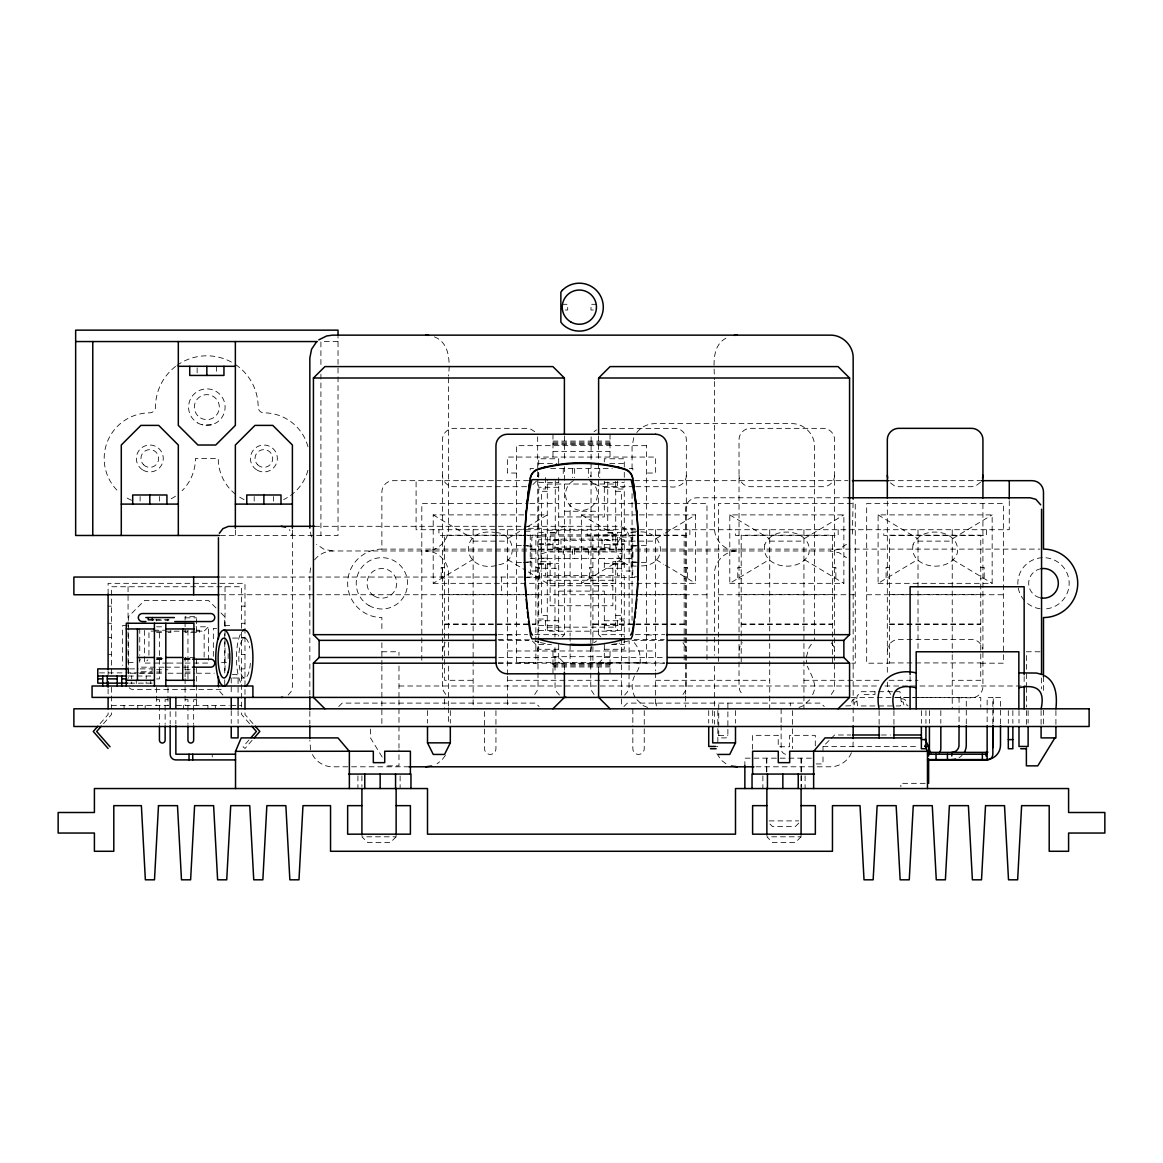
<?xml version="1.0" encoding="UTF-8"?>
<svg xmlns="http://www.w3.org/2000/svg" width="1163" height="1163" viewBox="0 0 1163 1163"><rect width="100%" height="100%" fill="white"/><g stroke="black" fill="none" stroke-linecap="round" stroke-linejoin="round"><path stroke-width="0.75" stroke-dasharray="5 3.75" d="M966.279 723.924L966.279 708.005M966.279 706.246L966.279 697.407M1000.5 723.924L1000.5 708.005M1000.5 706.246L1000.5 697.407L993.275 697.407L993.275 706.203M442.449 650.858L443.321 646.483L445.792 642.79M537.946 476.786L538.033 475.289M590.746 650.858L591.604 646.483M686.33 475.289C686.563 483.823 677.142 488.475 669.597 486.701M739.028 650.858L739.901 646.483L742.372 642.79M834.627 475.289C834.758 481.395 829.321 486.832 823.215 486.701L750.44 486.701C744.349 486.832 738.912 481.395 739.028 475.289M852.973 746.966L853.162 740.366M887.325 650.858C887.195 644.753 892.632 639.316 898.737 639.446L971.512 639.446C977.065 639.359 982.183 643.837 982.822 649.361M806.41 656.891L808.954 647.864L812.399 642.63M856.738 698.832L857.305 695.692L861.289 691.694L899.973 691.694L901.238 701.682L900.482 705.956L857.494 705.956L856.738 698.832L855.546 698.832A3.998 3.998 0 0 0 851.607 702.19L850.662 705.767L844.876 705.956M310.608 567.878L309.838 573.795L309.838 695.096M591.124 436.808L590.746 686.388L591.604 690.749L594.075 694.456M852.392 534.064L853.162 499.189M633.791 437.71L632.061 446.447L632.061 470.012M634.547 675.965C631.029 682.637 631.567 690.851 635.114 697.407M812.661 694.66C817.909 684.716 811.222 675.107 807.311 666.21M851.432 752.723C848.031 761.082 839.381 766.868 830.353 766.795L753.915 766.795M636.859 671.981C642.252 662.895 641.147 650.611 634.228 642.63M536.506 481.002L532.334 485.175M445.429 755.398L441.809 760.122L437.084 763.742M727.878 703.106L727.878 735.612L726.148 737.894L720.479 737.894L718.749 735.612L718.749 703.106M809.695 699.763L803.168 705.752L799.039 707.467M100.12 723.633L108.101 714.475L108.101 710.23M103.536 723.633L111.517 714.475L111.517 710.23M248.911 740.046L243.038 746.791L245 748.463L252.066 740.366M314.548 559.897C318.807 554.358 325.655 550.986 332.647 550.971L830.353 550.971L839.075 552.716L846.475 557.659M636.772 432.549C641.031 427.01 647.878 423.637 654.871 423.623L791.756 423.623C803.953 423.376 814.827 434.25 814.565 446.447L814.565 640.362M534.704 694.456L537.175 690.749L538.033 686.388L537.655 436.808M682.986 694.456L685.458 690.749L686.33 686.388L686.33 439.759C686.461 433.668 681.024 428.231 674.933 428.347L600.66 428.449M980.569 482.238L975.873 485.829L971.512 486.701L898.737 486.701L894.376 485.829L889.68 482.238M831.283 694.456L833.755 690.749L834.627 686.388L834.627 439.759C834.758 433.668 829.321 428.231 823.215 428.347L750.44 428.347C744.349 428.231 738.912 433.668 739.028 439.759L739.028 686.388L739.901 690.749L742.372 694.456M167.676 663.07L144.605 663.07L147.846 659.814M204.15 657.008L204.15 631.131L208.482 626.799L196.067 626.799M562.107 636.946L564.389 634.664L564.389 462.947M598.611 672.185L598.611 663.186L604.309 657.473L664.204 657.473M822.997 751.792L822.997 746.573L829.946 739.639M831.109 738.476L834.583 735.001L850.793 735.001M338.738 706.537L342.198 703.106L535.62 703.106L539.08 706.537M623.92 706.537L627.38 703.106L820.802 703.106L824.262 706.537M798.734 823.171L795.288 826.602L772.566 826.602L769.121 823.171M288.148 695.052L291.07 691.694L292.611 685.996L292.611 537.699L291.739 533.337L289.267 529.63M594.075 431.691L596.445 429.888M594.075 642.79L596.445 640.973M624.662 695.052L627.584 691.694L629.023 687.493L629.125 640.784M846.475 544.299L839.075 549.241L830.353 550.971M725.916 338.2C711.102 346.254 714.227 365.952 714.504 379.69M523.743 514.889L433.203 514.889L433.203 583.332L472.571 559.708M507.911 538.513L526.083 527.609M527.595 526.694L547.279 514.889L525.545 514.889M637.629 514.889L581.5 514.889L581.5 583.332L620.868 559.708M656.208 538.513L663.768 533.962M665.294 533.061L695.576 514.889L695.576 583.332L581.5 583.332M729.797 583.332L843.873 583.332L843.873 514.889L729.797 514.889L729.797 583.332L769.165 559.708M804.491 538.513L843.873 514.889M878.094 583.332L992.155 583.332L992.155 514.889L878.094 514.889L878.094 583.332L917.462 559.708M952.788 538.513L992.155 514.889M628.369 640.944L619.123 643.284M541.58 553.879L547.279 551.96L615.721 551.96L621.42 553.879M498.898 564.782C518.683 561.584 515.413 533.468 496.15 532.581M552.977 540.33L560.973 539.109L602.027 539.109L610.023 540.33L610.023 548.253L552.977 548.253L552.977 540.33L610.023 540.33M552.977 548.253L560.973 547.032L602.027 547.032L610.023 548.253M612.203 644.389L617.379 643.619M211.564 424.771L202.115 424.771M635.58 532.291C609.019 532.509 611.142 567.37 637.062 566.076M496.15 565.64C460.664 572.676 458.106 527.202 494.668 532.436M641.482 565.93C669.277 565.349 664.96 529.572 638.531 532M541.58 536.099L621.42 536.099M566.381 526.301C560.275 526.17 554.838 531.607 554.969 537.699L554.969 637.164M562.005 304.299L567.704 304.299L567.704 309.998L564.855 309.998M596.677 304.299L590.978 304.299L590.978 309.998L593.828 309.998M338.026 341.559L320.915 341.559L320.915 366.927M552.977 441.097L610.023 441.097M552.977 442.231L610.023 442.231M552.977 443.379L610.023 443.379M552.977 444.513L610.023 444.513M552.977 451.36L610.023 451.36M538.716 463.615L556.873 463.615M609.761 463.615L624.284 463.615M533.643 468.471L530.168 468.471L530.168 473.036M550.695 468.471L612.305 468.471M629.357 468.471L632.832 468.471L632.832 473.036M516.474 473.036L507.359 473.036L507.359 457.059L655.641 457.059L655.641 473.036L646.526 473.036M528.569 480.668L393.283 480.668A11.412 11.412 0 0 0 381.871 492.08L381.871 549.11A34.221 34.221 0 0 0 347.65 583.332A34.221 34.221 0 0 0 381.871 617.553L381.871 632.076M634.649 480.668L847.827 480.668M889.55 480.668L980.249 480.668M538.716 482.441L558.691 482.441M604.309 482.441L624.284 482.441M547.279 484.041L615.721 484.041M526.635 486.701L453.846 486.701C447.755 486.832 442.318 481.395 442.449 475.289M634.097 486.701L600.66 486.599L595.209 484.346L592.272 481.002M635.87 486.701L667.824 486.701M558.691 487.297L538.716 487.297L538.716 480.828M604.309 487.297L624.284 487.297L624.284 480.828M547.279 491.324L541.58 491.28L541.58 615.372L547.279 615.372M615.721 491.28L621.42 491.324L621.42 636.684M848.161 497.779L697.073 497.779C690.967 497.633 685.516 503.085 685.647 509.19L685.647 694.296M497.444 503.477L421.806 503.477L421.806 663.186M499.247 503.477L528.06 503.477M529.863 503.477L558.691 503.477M633.137 503.477L570.088 503.477L570.088 636.161M634.94 503.477L663.753 503.477M665.556 503.477L706.973 503.477L706.973 663.186M564.389 511.24L598.611 511.24M639.446 514.889L695.576 514.889M558.691 516.954L604.309 516.954L604.309 481.177M314.606 526.301L617.713 526.301C623.804 526.17 629.241 531.607 629.125 537.699L629.125 631.742M528.38 528.307L541.58 528.307M621.42 528.307L637.935 528.307M547.279 530.212L615.721 530.212M524.993 531.215L530.255 531.215L530.255 576.833M638.007 531.215L632.745 531.215L632.745 576.833L638.007 576.833M555.26 532.494L550.128 532.494L550.128 545.011L540.999 545.011M607.74 532.494L612.872 532.494L612.872 545.011L622.001 545.011M550.128 533.032L555.26 533.032L555.26 478.458M612.872 533.032L607.74 533.032L607.74 481.962M541.58 534.849L621.42 534.849M521.562 535.169L444.615 535.169L444.615 680.297L473.137 680.297M523.35 535.169L535.867 535.169L535.867 663.186M635.856 535.169L592.912 535.169L592.912 636.743M637.644 535.169L684.164 535.169L684.164 661.398M220.418 535.474L338.026 535.474L338.026 336.659M541.58 535.416L438.916 535.416L438.916 529.717M541.58 537.044L531.811 537.044L531.811 571.004L541.58 571.004M621.42 537.044L631.189 537.044L631.189 571.004L621.42 571.004M558.691 539.763L538.716 539.763L538.716 568.285L558.691 568.285M473.137 541.129L507.359 541.129M621.42 541.129L655.641 541.129M769.717 541.129L803.938 541.129M918.014 541.129L952.235 541.129M538.716 543.761L550.128 543.761M612.872 543.761L624.284 543.761M538.716 544.618L558.691 544.618M604.309 544.618L624.284 544.618M516.474 545.476L521.649 545.476M523.365 545.476L530.255 545.476M632.745 545.476L639.635 545.476M641.351 545.476L646.526 545.476M526.679 546.101L531.811 546.101M631.189 546.101L636.321 546.101M381.871 549.11L1039.911 549.11M530.168 549.459L632.832 549.459L632.832 558.589L530.168 558.589M541.58 558.167L547.279 558.167M621.42 558.167L615.721 558.167L615.721 631.189L547.279 631.189L547.279 480.014M540.999 561.7L550.128 561.7L550.128 605.734L612.872 605.734L612.872 561.7L622.001 561.7M526.679 561.947L531.811 561.947M631.189 561.947L636.321 561.947M516.474 562.587L521.649 562.587M523.365 562.587L530.255 562.587M632.745 562.587L639.635 562.587M641.351 562.587L646.526 562.587M538.716 563.43L558.691 563.43M604.309 563.43L624.284 563.43M538.716 564.288L550.128 564.288M612.872 564.288L624.284 564.288M444.615 567.355L441.184 567.355L441.184 578.767L444.615 578.767M535.867 567.355L539.298 567.355L539.298 578.767L535.867 578.767M592.912 567.355L589.481 567.355L589.481 578.767L592.912 578.767M684.164 567.355L687.595 567.355L687.595 578.767L684.164 578.767M741.194 567.355L737.778 567.355L737.778 578.767L741.194 578.767M832.461 567.355L835.877 567.355L835.877 578.767L832.461 578.767M889.491 567.355L886.075 567.355L886.075 578.767L889.491 578.767M980.758 567.355L984.174 567.355L984.174 578.767L980.758 578.767M547.279 575.496L615.721 575.496M220.737 577.052L621.42 577.052M525.065 577.4L541.58 577.4M621.42 577.4L634.62 577.4M547.279 580.264L615.721 580.264M433.203 583.332L547.279 583.332L526.083 570.611M550.128 583.608L612.872 583.608M550.128 585.774L612.872 585.774M558.691 591.095L604.309 591.095L604.309 630.448L624.284 630.448M444.615 594.482L535.867 594.482M592.912 594.482L684.164 594.482M741.194 594.482L832.461 594.482M889.491 594.482L980.758 594.482M220.737 594.744L706.973 594.744M718.385 594.744L855.27 594.744M866.682 594.744L1003.567 594.744M108.101 606.141L111.517 606.141M241.57 606.141L244.986 606.141M615.721 615.372L621.42 615.372M185.091 617.844L196.503 617.844M155.42 619.835L171.935 619.835M156.583 620.126L167.981 620.126M558.691 620.751L538.716 620.751L538.716 639.577M604.309 620.751L624.284 620.751L624.284 637.469M108.101 623.252L111.517 623.252M241.57 623.252L244.986 623.252M444.615 623.95L530.502 623.95M532.291 623.95L535.867 623.95M592.912 623.95L634.068 623.95M635.856 623.95L684.164 623.95M741.194 623.95L832.461 623.95M889.491 623.95L980.758 623.95M444.615 624.546L530.502 624.546M532.291 624.546L535.867 624.546M592.912 624.546L634.068 624.546M635.856 624.546L684.164 624.546M741.194 624.546L832.461 624.546M889.491 624.546L980.758 624.546M126.927 625.534L122.638 625.534L122.638 665.469M224.735 625.534L230.448 625.534M538.716 625.607L558.691 625.607M604.309 625.607L624.284 625.607M156.583 626.799L164.724 626.799M547.279 627.162L615.721 627.162M216.652 628.383L213.338 628.383L213.338 657.211M153.734 630.215L164.724 630.215M196.503 630.215L199.353 630.215L199.353 632.498L185.091 632.498L185.091 628.224M538.716 630.448L558.691 630.448M156.06 631.131L148.937 631.131L148.937 655.278M156.583 631.247L195.239 631.131M197.027 631.131L204.15 631.131M156.583 632.498L164.724 632.498M167.981 632.498L170.845 632.498L170.845 630.215M498.084 634.664L527.639 634.664M534.893 634.664L564.389 634.664M598.611 462.947L598.611 634.664L628.107 634.664M635.361 634.664L664.916 634.664M507.359 635.013L516.474 635.013M646.526 635.013L655.641 635.013M108.101 637.513L111.517 637.513M241.57 637.513L244.986 637.513M232.6 638.08L244.695 638.08M498.229 639.446L529.587 639.839M634.097 639.446L664.277 639.446M498.796 640.362L528.802 640.362M632.061 640.362L664.204 640.362M538.716 644.433L551.422 644.433M611.578 644.433L624.284 644.433M558.691 649.274L538.716 649.274L538.716 641.191M604.309 649.274L624.284 649.274L624.284 639.577M507.359 650.989L655.641 650.989M381.871 651.774L398.982 651.774L398.982 655.38M1040.071 651.774L1026.377 651.774L1026.377 669.786M108.101 654.624L111.517 654.624M241.57 654.624L244.986 654.624M552.977 656.688L610.023 656.688M156.583 657.371L165.131 657.371M194.875 657.371L185.091 657.371L185.091 676.793M498.796 657.473L558.691 657.473L564.389 663.186L564.389 672.185M156.583 658.621L164.724 658.621M185.091 658.621L191.619 658.621M157.848 658.738L164.972 658.738M184.554 658.738L191.677 658.738M156.729 659.188L163.939 659.188M183.754 659.188L192.753 659.188M156.583 659.639L164.724 659.639M185.091 659.639L192.229 659.639M128.206 662.619L134.864 662.619M221.479 662.619L226.509 662.619M498.287 662.925L535.867 662.925M592.912 662.925L664.48 662.925M889.491 662.925L980.758 662.925M167.981 663.07L183.638 663.07M185.091 663.07L208.482 663.07L208.482 626.799M498.084 663.186L564.389 663.186M598.611 663.186L664.916 663.186M851.767 663.186L855.27 663.186L855.27 503.477L718.385 503.477L718.385 637.964M980.758 663.186L1003.567 663.186L1003.567 503.477L866.682 503.477L866.682 663.186L889.491 663.186L889.491 535.169L980.758 535.169L980.758 680.297L952.235 680.297M552.977 663.535L610.023 663.535M552.977 664.669L610.023 664.669M552.977 665.817L610.023 665.817M552.977 666.951L610.023 666.951M163.939 667.169L142.322 667.169A3.998 3.998 0 0 1 139.502 666.006M165.742 667.169L192.753 667.169M129.602 668.885L138.441 668.885M140.2 668.885L152.586 668.885M241.57 668.885L244.986 668.885M156.583 669.743L167.981 669.743M185.091 669.743L194.875 669.743M156.583 672.025L164.724 672.025M185.091 672.025L191.619 672.025M99.538 672.883L138.441 672.883M140.2 672.883L152.586 672.883M153.022 673.217L128.061 673.217L128.061 631.785M156.583 673.217L164.724 673.217M167.981 673.217L183.391 673.217M185.091 673.217L194.875 673.217M196.503 673.217L214.326 673.217M232.367 674.584L236.932 674.584L238.081 678.014L238.081 694.34M128.395 676.008L150.754 676.008L150.754 678.872M232.6 678.014L244.695 678.014M156.583 678.93L159.433 678.93L159.433 630.215M507.359 680.297L621.42 680.297M655.641 680.297L769.717 680.297M803.938 680.297L881.801 680.297M889.041 680.297L918.014 680.297M129.602 683.146L152.586 683.146M398.982 685.996L877.687 685.996M884.941 685.996L1026.377 685.996L1026.377 671.385M851.025 697.407L914.394 697.407M918.014 697.407L980.758 697.407L980.758 707.177M901.238 698.832L902.43 698.832A3.998 3.998 0 0 1 906.37 702.19L907.024 705.49L908.129 705.956M156.583 699.69L159.433 699.69L159.433 724.331M167.981 699.69L165.131 699.69L165.131 724.331M185.091 699.69L187.955 699.69L187.955 724.331M196.503 699.69L193.654 699.69L193.654 724.331M856.738 701.682L854.631 702.147L853.976 705.447A3.998 3.998 0 0 1 853.715 706.348M901.238 701.682L903.346 702.147L904 705.447A3.998 3.998 0 0 0 904.262 706.348M111.517 705.389L168.65 705.389M176.543 705.389L229.169 705.389M230.943 705.389L241.57 705.389M881.423 735.001L890.436 735.001M718.749 735.612L727.878 735.612M716.51 746.457L717.847 746.457M822.997 746.573L917.898 746.573M811.425 758.16L744.858 758.16L744.858 765.312M816.252 763.946L822.997 763.946L822.997 753.522M387.57 765.85L398.982 765.85L398.982 749.801M409.085 766.795L332.647 766.795C323.619 766.868 314.969 761.082 311.568 752.723M925.181 783.339L900.86 783.339L900.86 786.813M769.106 820.904L798.748 820.904M332.647 550.971L323.925 549.241L316.525 544.299M540.373 642.63L545.621 643.619M895.786 697.407L971.512 697.8C977.618 697.916 983.055 692.479 982.924 686.388L982.924 501.006M538.629 642.31L534.631 640.944M647.587 707.467L643.459 705.752L636.931 699.763M434.41 336.892C449.994 342.809 450.023 362.362 448.496 376.071M878.094 514.889L917.462 538.513M952.788 559.708L992.155 583.332M729.797 514.889L769.165 538.513M804.491 559.708L843.873 583.332M581.5 514.889L620.868 538.513M656.208 559.708L663.768 564.259M665.294 565.16L695.576 583.332M433.203 514.889L472.571 538.513M507.911 559.708L524.571 569.71M725.916 763.742L721.191 760.122L716.248 752.723M532.334 640.973L536.506 645.145L538.033 650.858M534.704 431.691L530.997 429.22L526.635 428.347L453.846 428.347C447.755 428.231 442.318 433.668 442.449 439.759L442.449 686.388L443.321 690.749L445.792 694.456M559.432 695.052L556.496 691.694L555.071 687.493L554.969 646.206M222.918 695.052L219.981 691.694L218.557 687.493M598.611 634.664L600.893 636.946M215.984 607.944L208.482 600.442L144.605 600.442L128.352 616.695L128.352 623.775M220.985 612.945L224.735 616.695L224.735 628.383M890.669 694.456L887.718 689.339L887.325 682.187M831.283 642.79L833.755 646.483L834.627 650.858M682.986 642.79L685.458 646.483L686.33 650.858M252.967 723.633L244.986 714.475L244.986 710.23M249.551 723.633L241.57 714.475L241.57 710.23M382.176 757.026L370.459 737.894L370.459 726.497M311.568 536.899L310.027 531.142M852.392 567.878L853.162 573.795L853.162 705.97M310.608 749.888L309.838 740.366M806.322 660.032L806.628 663.157M590.746 475.289L590.833 476.786M538.658 472.352L538.716 477.6M1055.917 710.578L1055.917 726.497M1043.487 676.677L1043.487 692.697M1043.487 710.157L1043.487 724.709M1041.554 677.956L1041.554 688.845M1041.089 710.578L1041.089 724.723M1028.121 710.608L1028.121 723.153M1026.377 687.42L1026.377 707.06M1026.377 710.593L1026.377 724.854M1024.152 676.503L1024.152 685.472M1018.992 710.608L1018.992 723.153M1012.857 710.622L1012.857 723.328M1009.266 500.657L1009.266 529.717L416.092 529.717L416.092 480.668M1008.306 710.622L1008.306 723.328M993.275 707.962L993.275 723.793M992.839 724.04L992.839 697.407L987.14 697.407L987.14 706.275M987.14 708.049L987.14 724.04M986.457 529.717L986.457 535.416L883.793 535.416L883.793 529.717M959.053 697.407L959.053 706.203M959.053 707.962L959.053 723.793M952.235 529.717L952.235 652.923M952.235 654.725L952.235 708.805M940.823 710.622L940.823 723.328M929.426 710.622L929.426 723.328M925.937 710.622L925.937 723.328M921.372 710.622L921.372 723.328M918.014 529.717L918.014 649.303M910.091 676.503L910.091 685.472M893.94 710.578L893.94 724.723M887.325 501.006L887.325 675.151M879.112 710.578L879.112 724.723M874.983 691.694L874.983 694.558L863.571 694.558L863.571 691.694M853.162 707.773L853.162 724.069M838.16 529.717L838.16 535.416L735.496 535.416L735.496 529.717M832.461 663.186L832.461 535.169L741.194 535.169L741.194 663.186M815.292 745.876L815.292 735.336L789.633 735.336L789.633 746.748L778.221 746.748L778.221 735.336L752.563 735.336L752.563 749.379M805.087 775.866L805.087 788.543M803.938 529.717L803.938 708.805M801.292 758.16L801.292 788.543M801.045 758.16L801.045 786.842M792.541 710.622L792.541 726.962M792.541 728.779L792.541 748.739M790.331 703.106L790.331 705.956M781.129 708.805L781.129 723.328M781.129 725.145L781.129 748.739A5.699 5.699 0 0 0 788.31 754.249M769.717 529.717L769.717 708.805M766.824 758.16L766.824 772.494M766.562 758.16L766.562 772.465M762.87 775.866L762.87 788.543M735.496 710.608L735.496 723.153M718.385 639.592L718.385 661.384M717.847 710.608L717.847 726.744M717.847 728.532L717.847 742.866M714.504 381.508L714.504 528.162C714.256 540.359 725.131 551.233 737.327 550.971C725.131 550.724 714.256 561.598 714.504 573.795L714.504 635.347M714.504 637.164L714.504 655.263M714.504 666.137L714.504 709.59M714.504 711.393L714.504 724.069M712.686 710.608L712.686 723.153M708.718 710.608L708.718 723.153M689.863 529.717L689.863 535.416L587.199 535.416L587.199 529.717M685.647 696.114L685.647 707.002M656.295 703.106L656.295 705.956M655.641 529.717L655.641 670.949M655.641 672.752L655.641 707.002M644.244 710.622L644.244 726.962M644.244 728.779L644.244 748.739A5.699 5.699 0 0 1 638.531 754.438A5.699 5.699 0 0 1 632.832 748.739L632.832 725.145M632.832 708.805L632.832 723.328M632.061 493.563L632.061 620.431M624.284 466.857L624.284 458.774L604.309 458.774L604.309 463.615M624.284 472.338L624.284 477.6M622.001 543.761L622.001 564.288M621.42 638.487L621.42 670.949M621.42 672.752L621.42 707.002M617.437 480.857L617.437 488.998L624.284 488.998L624.284 532.349L617.437 532.349L617.437 543.761M617.437 564.288L617.437 575.7L624.284 575.7L624.284 619.05L617.437 619.05L617.437 630.448M615.721 481.351L615.721 534.965M615.721 536.623L615.721 551.96M610.023 434.25L610.023 457.059M610.023 650.989L610.023 673.799M604.309 549.459L604.309 539.763L624.284 539.763L624.284 568.285L604.309 568.285L604.309 558.589M604.309 644.433L604.309 657.473M602.027 539.109L602.027 547.032M599.745 468.471L599.745 477.6M599.745 549.459L599.745 558.589M598.611 435.834L598.611 461.144M592.912 637.964L592.912 663.186L570.088 663.186L570.088 637.775M588.347 468.471L588.347 477.6M588.347 549.459L588.347 558.589M574.653 468.471L574.653 477.6M574.653 549.459L574.653 558.589M572.37 468.471L572.37 477.6M572.37 549.459L572.37 558.589M564.389 435.834L564.389 461.144M563.255 468.471L563.255 476.074M563.255 549.459L563.255 558.589M560.973 539.109L560.973 547.032M558.691 463.615L558.691 458.774L538.716 458.774L538.716 466.857M558.691 477.6L558.691 636.161M558.691 644.433L558.691 663.186M552.977 434.25L552.977 457.059M552.977 650.989L552.977 673.799M545.563 477.6L545.563 488.998L538.716 488.998L538.716 532.349L545.563 532.349L545.563 543.761M545.563 564.288L545.563 575.7L538.716 575.7L538.716 619.05L545.563 619.05L545.563 630.448M540.999 543.761L540.999 564.288M538.716 473.036L538.716 476.074M538.149 567.355L538.149 578.767M507.359 529.717L507.359 674.555M507.359 676.357L507.359 697.989M507.359 699.792L507.359 708.805M501.646 577.052L501.646 594.744M495.947 710.622L495.947 726.962M495.947 728.779L495.947 748.739A5.699 5.699 0 0 1 490.248 754.438A5.699 5.699 0 0 1 484.535 748.739L484.535 708.805M473.137 529.717L473.137 697.989M473.137 699.792L473.137 708.805M450.314 710.608L450.314 723.153M448.496 377.888L448.496 528.162C448.744 540.359 437.87 551.233 425.673 550.971C437.87 550.724 448.744 561.598 448.496 573.795L448.496 631.727M448.496 633.544L448.496 655.263M448.496 666.137L448.496 705.97M448.496 707.773L448.496 724.069M444.615 699.036L444.615 708.805M442.333 567.355L442.333 578.767M427.504 710.608L427.504 723.153M400.13 775.866L400.13 788.543M398.982 666.036L398.982 698.28M398.982 699.893L398.982 748.027M381.871 642.776L381.871 664.756M381.871 666.006L381.871 726.497M361.911 775.852L361.911 786.61M357.913 775.866L357.913 788.543M320.915 374.181L320.915 535.474M309.838 711.393L309.838 724.069M292.393 530.052L292.393 535.474M273.581 496.499L273.581 501.064M254.188 496.499L254.188 501.064M244.986 694.471L244.986 583.332L108.101 583.332L108.101 594.744M241.57 707.017L241.57 586.748L111.517 586.748L111.517 674.831M238.081 710.68L238.081 723.386M235.362 530.052L235.362 535.474M231.233 678.014L231.233 694.34M231.233 710.68L231.233 723.386M228.166 653.606L228.166 660.817M225.026 586.748L225.026 673.217M224.735 633.791L224.735 641.002M224.735 641.889L224.735 672.984M224.735 679.73L224.735 685.08M216.536 366.301L216.536 373.919M215.329 705.389L215.329 708.805M212.248 754.206L212.248 757.069M207.915 705.389L207.915 708.805M197.143 367.828L197.143 373.919M196.503 632.498L196.503 616.695L185.091 616.695L185.091 620.083M196.503 658.796L196.503 698.236M196.503 700.024L196.503 705.389M187.955 630.215L187.955 678.93M185.091 621.74L185.091 626.857M185.091 678.581L185.091 705.389M183.391 705.389L183.391 708.805M175.86 711.611L175.86 724.04M170.161 711.611L170.161 724.04M167.981 619.138L167.981 620.911M167.981 687.522L167.981 705.389M159.505 496.499L159.505 501.064M156.583 619.138L156.583 620.911M156.583 687.522L156.583 705.389M152.062 668.885L152.062 671.734L140.665 671.734L140.665 668.885M150.754 680.006L150.754 683.539M146.189 676.008L146.189 678.872M146.189 681.998L146.189 683.539M145.171 705.389L145.171 708.805M144.605 630.419L144.605 663.07M140.112 496.499L140.112 501.064M139.749 628.383L139.749 655.409M139.749 657.211L139.749 662.619M137.757 705.389L137.757 708.805M136.275 680.006L136.275 683.539M131.71 676.008L131.71 678.872M131.71 681.998L131.71 683.539M128.352 625.054L128.352 678.174M128.061 586.748L128.061 629.983M124.063 705.389L124.063 708.805M111.517 687.275L111.517 708.805M108.101 670.789L108.101 674.758M108.101 688.889L108.101 694.471M962.034 755.369A14.465 14.465 0 0 1 959.039 757.665M250.365 663.215A19.96 5.873 90 0 1 241.759 675.34A19.96 5.873 90 0 1 240.537 643.939A19.96 5.873 90 0 1 249.769 648.067M240.581 682.259A27.941 8.214 -90 0 1 240.581 633.85M307.948 470.288A45.633 45.633 0 0 1 283.685 499.581M244.07 499.581A45.633 45.633 0 0 1 236.787 495.191M235.42 494.144A45.633 45.633 0 0 1 218.251 458.484L195.442 458.484A45.633 45.633 0 0 1 182.068 490.742M307.948 446.665A45.633 45.633 0 0 0 263.885 412.85A5.699 5.699 0 0 1 258.171 407.152A51.332 51.332 0 0 0 233.937 363.554M175.598 366.418A51.332 51.332 0 0 0 155.508 407.152A5.699 5.699 0 0 1 149.809 412.85A45.633 45.633 0 0 0 117.536 490.742M176.95 365.415A51.332 51.332 0 0 1 232.513 362.696M175.497 496.179A45.633 45.633 0 0 1 168.054 500.294M131.55 500.294A45.633 45.633 0 0 1 124.107 496.179M1039.649 597.651A14.828 14.828 0 0 1 1039.649 569.012M1024.196 600.253A25.673 25.673 0 0 1 1031.639 560.566A25.673 25.673 0 0 1 1068.419 577.226A25.673 25.673 0 0 1 1043.487 609.005M1040.144 608.772A25.673 25.673 0 0 1 1025.344 601.475M589.481 480.595A15.977 15.977 0 0 1 593.741 504.684A15.977 15.977 0 0 1 569.259 504.684A15.977 15.977 0 0 1 573.519 480.595M129.238 687.726A4.332 4.332 0 0 0 132.684 689.412L220.403 689.412A4.332 4.332 0 0 0 223.848 687.726M139.502 660.366A3.998 3.998 0 0 1 140.33 659.726M764.789 544.677C759.962 568.649 801.016 573.911 808.866 553.544C813.693 529.572 772.639 524.309 764.789 544.677M913.086 544.677C908.259 568.649 949.313 573.911 957.164 553.544C961.99 529.572 920.936 524.309 913.086 544.677M396.132 836.808L390.375 842.506L367.668 842.506L361.911 836.808L396.132 836.808M801.089 836.808L795.332 842.506L772.625 842.506L766.868 836.808L801.089 836.808M646.526 445.662L516.474 445.662L516.474 662.387L646.526 662.387L646.526 445.662M197.71 422.954A18.245 18.245 0 0 0 225.099 407.152A18.245 18.245 0 0 0 197.71 391.335A18.245 18.245 0 0 0 197.71 422.954M200.588 417.968A12.502 12.502 0 0 0 219.342 407.152A12.502 12.502 0 0 0 200.588 396.321A12.502 12.502 0 0 0 200.588 417.968M257.154 470.143A13.462 13.462 0 0 0 277.346 458.484A13.462 13.462 0 0 0 257.154 446.825A13.462 13.462 0 0 0 257.154 470.143M257.619 464.749A8.853 8.853 0 0 0 272.433 460.766A8.853 8.853 0 0 0 261.588 449.921A8.853 8.853 0 0 0 257.619 464.749M143.078 470.143A13.462 13.462 0 0 0 163.271 458.484A13.462 13.462 0 0 0 143.078 446.825A13.462 13.462 0 0 0 143.078 470.143M143.543 464.749A8.853 8.853 0 0 0 158.357 460.766A8.853 8.853 0 0 0 147.512 449.921A8.853 8.853 0 0 0 143.543 464.749M374.457 596.168A14.828 14.828 0 0 0 396.699 583.332A14.828 14.828 0 0 0 374.457 570.495A14.828 14.828 0 0 0 374.457 596.168M369.034 605.56A25.673 25.673 0 0 0 407.544 583.332A25.673 25.673 0 0 0 369.034 561.104A25.673 25.673 0 0 0 369.034 605.56"/><path stroke-width="1.5" d="M966.279 725.683L966.279 745.134A14.465 14.465 0 0 1 964.331 752.374M1000.5 725.683L1000.5 745.134A14.465 14.465 0 0 1 986.02 759.599L928.641 759.599M524.964 532.872L525.065 528.307M524.964 531.985L524.993 531.215M638.036 579.828C638.647 546.552 639.083 512.025 631.073 479.65L531.927 479.65C523.932 512.04 524.309 546.537 524.964 579.828M637.091 595.819L637.906 583.114M982.924 475.289L982.531 478.24M635.957 608.554L636.801 599.163M525.909 515.325L526.33 510.615M526.766 505.978L527.45 499.538M634.882 618.062L635.609 611.723M527.857 496.092L528.496 490.728M634.504 621.333L632.439 635.652L631.073 638.836L531.927 638.836L530.561 635.652L528.496 621.333M528.991 487.239L530.008 480.29M532.523 635.114A11.412 11.412 0 0 1 530.27 629.663A494.537 494.537 0 0 1 530.27 478.386L530.561 477.135A11.543 10.903 0 0 1 538.614 469.314A150.1 141.915 0 0 1 574.26 463.572A178.695 168.969 0 0 1 588.74 463.586A150.1 141.915 0 0 1 624.458 469.343A11.543 10.903 0 0 1 632.41 477.135L632.73 478.545A494.537 494.537 0 0 1 632.73 629.663A11.412 11.412 0 0 1 630.477 635.114M530.27 478.386A11.412 11.412 0 0 1 538.629 468.863L538.716 468.471M235.522 788.543L235.522 751.356L241.221 737.894L337.953 737.894L349.365 751.356L349.365 788.543M219.327 533.337L222.918 528.656L228.37 526.388L314.606 526.301M450.314 726.73L450.314 742.852L444.557 754.438L433.261 754.438L427.504 742.852L427.504 726.73M735.496 726.73L735.496 742.852L729.739 754.438L718.443 754.438M1054.899 737.894L1037.789 765.85L1026.377 765.85L1026.377 748.027M97.837 726.25L93.273 731.483L108.086 748.463M101.254 726.25L96.689 731.483L110.049 746.791M251.048 737.604L256.398 731.483L251.833 726.25M254.275 737.822L259.814 731.483L255.249 726.25M316.525 341.835L311.568 349.234L309.838 357.971L309.838 528.162M324.942 708.805L313.428 697.407L313.428 663.186L319.127 657.473L495.191 657.473M667.809 640.362L843.873 640.362L849.572 634.664L849.572 378.004L838.058 366.592L610.11 366.592L598.611 378.004L598.611 434.032M495.191 640.362L319.127 640.362L313.428 634.664L313.428 378.004L324.942 366.592L552.89 366.592L564.389 378.004L564.389 434.032M552.89 708.805L564.389 697.407L564.389 672.185M838.058 708.805L849.572 697.407L849.572 663.186L843.873 657.473L667.809 657.473M318.764 339.872L326.745 335.933L332.647 335.148L830.353 335.148C842.55 334.9 853.424 345.774 853.162 357.971L853.162 499.189M541.464 468.108L545.621 467.003M431.575 766.024L425.673 766.795M734.347 335.351L737.327 335.148M281.199 697.407L282.682 697.306M75.653 341.559L317.354 341.559M178.317 366.301L235.362 366.301M313.428 378.004L564.389 378.004M598.611 378.004L849.572 378.004M852.421 480.668L888.721 480.668M981.267 480.668L1032.09 480.668A11.412 11.412 0 0 1 1043.487 492.08L1043.487 549.11A34.221 34.221 0 0 1 1077.723 583.332A34.221 34.221 0 0 1 1043.487 617.553L1043.487 676.677M848.161 497.779L1030.127 497.779L1035.855 499.305L1040.681 504.815M121.286 504.102L178.317 504.102M235.362 504.102L292.393 504.102M219.313 535.474L75.653 535.474L75.653 330.147L338.026 330.147L338.026 335.598M219.022 577.052L73.88 577.052L73.88 594.744L219.022 594.744M145.855 617.553L174.363 617.553M153.632 619.835L148.268 619.835L148.268 617.553M145.927 621.551L142.322 621.551A3.998 3.998 0 0 1 138.324 617.553A3.998 3.998 0 0 1 142.322 613.555L210.765 613.555A3.998 3.998 0 0 1 214.762 617.553A3.998 3.998 0 0 1 210.765 621.551L174.741 621.551M126.287 628.965L154.403 628.965M165.815 628.965L193.93 628.965M223.979 630.099L244.695 630.099M313.428 634.664L496.31 634.664M666.69 634.664L849.572 634.664M137.467 657.473L154.403 657.473M165.815 657.473L182.736 657.473M192.753 659.188L210.765 659.188A3.998 3.998 0 0 1 214.762 663.186A3.998 3.998 0 0 1 210.765 667.169L192.753 667.169M313.428 663.186L496.31 663.186M666.69 663.186L849.572 663.186M127.828 668.885L97.765 668.885L97.765 683.146L127.828 683.146M916.182 672.883C891.483 667.213 873.5 683.713 879.112 708.805M1018.846 672.883L1036.582 673.057L1042.193 674.555M97.765 676.008L126.738 676.008M97.765 678.872L102.737 678.872M107.287 678.872L117.216 678.872M121.781 678.872L126.738 678.872M126.287 680.297L154.403 680.297M165.815 680.297L193.93 680.297M916.182 687.711C898.083 683.742 889.71 690.255 893.94 708.805M1018.846 687.711C1036.945 683.742 1045.333 690.255 1041.089 708.805M849.572 697.407L92.066 697.407L92.066 685.996L252.909 685.996L252.909 697.407M852.595 735.001L879.621 735.001M894.027 735.001L921.052 735.001M921.779 737.894L825.047 737.894L813.635 751.356L813.635 788.543M921.372 739.61L925.937 739.61M1008.306 739.61L1012.857 739.61M427.504 742.852L450.314 742.852M735.496 742.852L712.686 742.852L712.686 726.73M715.565 746.457L708.718 746.457L708.718 726.744M925.065 746.573L928.641 746.573L928.641 755.994M710.448 748.739L716.117 748.739M1020.721 748.739L1026.391 748.739M235.522 751.356L373.323 751.24L373.323 762.652L384.72 762.652L384.72 751.24L410.394 751.24L410.394 774.064M927.478 788.543L927.478 751.356L789.677 751.24L789.677 762.652L778.28 762.652L778.28 751.24L752.606 751.24L752.606 774.064M928.641 752.374L986.02 752.374A7.24 7.24 0 0 0 987.896 752.127M235.522 754.206L175.86 754.206L175.86 725.814M927.478 754.206L987.14 754.206M235.522 759.919L175.86 759.919A5.699 5.699 0 0 1 170.161 754.206L170.161 725.814M927.478 759.919L987.14 759.919A5.699 5.699 0 0 0 992.839 754.206L992.839 725.814M409.085 766.795L753.915 766.795M348.726 774.064L410.961 774.064L410.961 788.543M814.274 774.064L752.039 774.064L752.039 788.543M361.911 805.654L347.65 805.654L347.65 834.176L410.394 834.176L410.394 805.654L396.132 805.654M766.868 805.654L752.606 805.654L752.606 834.176L815.35 834.176L815.35 805.654L801.089 805.654M425.673 335.148L428.653 335.351M281.199 526.301L285.56 527.159M564.884 697.306L566.381 697.407M737.327 766.795L731.425 766.024M617.379 467.003L621.536 468.108M1044.81 675.848C1056.6 682.129 1057.138 697.189 1055.917 708.805M610.11 708.805L598.611 697.407L598.611 672.185M925.036 739.348L928.641 746.573M924.948 745.381L927.478 751.356M887.718 478.24L887.325 475.289M632.992 480.29L634.009 487.239M634.504 490.728L635.143 496.092M635.55 499.538L636.234 505.978M527.391 611.723L528.118 618.062M636.67 510.615L637.091 515.325M526.199 599.163L527.043 608.554M525.095 583.114L525.909 595.819M638.007 531.215L638.036 531.985M637.935 528.307L638.036 532.872M1055.917 726.497L1055.917 737.894L1041.089 737.894L1041.089 726.497M1041.554 509.19L1041.554 674.336M1028.121 726.744L1028.121 746.457L1018.992 746.457L1018.992 726.744M1024.152 674.7L1024.152 586.748L910.091 586.748L910.091 674.7M1024.152 687.275L1024.152 708.805M1018.846 708.805L1018.846 651.774L916.182 651.774L916.182 708.805M1012.857 726.933L1012.857 748.739L1008.306 748.739L1008.306 726.933M1009.266 480.668L1009.266 498.84M993.275 725.552L993.202 746.079A7.24 7.24 0 0 1 992.708 747.896M987.14 725.814L987.14 759.919M986.02 752.374L986.02 755.994M982.924 498.011L982.924 439.759C983.055 433.668 977.618 428.231 971.512 428.347L898.737 428.347C892.632 428.231 887.195 433.668 887.325 439.759L887.325 498.011M982.357 754.206L982.357 759.919M959.053 725.552L958.981 746.079A7.24 7.24 0 0 1 951.799 752.374L951.799 755.994M947.438 754.206L947.438 759.919M940.823 726.962L940.823 748.739A5.699 5.699 0 0 1 939.152 752.766M936.041 754.206L936.041 759.919M929.426 726.962L929.426 748.739A5.699 5.699 0 0 0 931.098 752.766M928.641 758.828L928.641 783.339M925.937 726.933L925.937 748.739L921.372 748.739L921.372 726.933M910.091 687.275L910.091 708.805M893.94 726.497L893.94 737.894M879.112 726.497L879.112 737.894M853.162 725.886L853.162 738.549M843.873 640.362L843.873 657.473M801.089 788.398L801.089 835.005M798.24 774.064L798.24 788.543M782.844 774.064L782.844 788.543M767.435 774.064L767.435 788.543M766.868 788.398L766.868 835.005M744.858 765.312L744.858 788.543M624.284 468.471L624.284 468.834A11.412 11.412 0 0 1 632.73 478.386M396.132 788.398L396.132 835.005M395.565 774.064L395.565 788.543M380.156 774.064L380.156 788.543M364.76 774.064L364.76 788.543M361.911 788.398L361.911 835.005M319.127 640.362L319.127 657.473M309.838 696.913L309.838 709.59M309.838 725.886L309.838 738.549M292.393 528.235L292.393 445.022L272.782 425.396L254.988 425.396L235.362 445.022L235.362 528.235M280.995 504.102L280.995 494.987L246.774 494.987L246.774 504.102M263.885 494.987L263.885 504.102M244.986 697.945L244.986 708.805M238.081 697.974L238.081 708.863M238.081 727.006L238.081 737.894L231.233 737.894L231.233 727.006M235.362 341.559L235.362 425.396L215.737 445.022L197.943 445.022L178.317 425.396L178.317 341.559M231.233 697.974L231.233 708.863M223.95 366.301L223.95 375.431L189.729 375.431L189.729 366.301M218.455 537.699L218.455 638.981M218.455 676.953L218.455 685.996M206.84 366.301L206.84 375.431M193.93 685.996L193.93 623.252L126.287 623.252L126.287 685.996M193.654 577.052L193.654 594.744M193.654 726.09L193.654 740.177A2.849 2.849 0 0 1 190.805 743.026A2.849 2.849 0 0 1 187.955 740.177L187.955 726.09M192.738 754.206L192.738 759.919M189.031 754.206L189.031 759.919M182.736 628.965L182.736 680.297M178.317 535.474L178.317 445.022L158.706 425.396L140.912 425.396L121.286 445.022L121.286 535.474M175.86 697.407L175.86 708.049M170.161 697.407L170.161 708.049M166.92 504.102L166.92 494.987L132.698 494.987L132.698 504.102M165.815 623.252L165.815 685.996M165.131 726.09L165.131 740.177A2.849 2.849 0 0 1 162.282 743.026A2.849 2.849 0 0 1 159.433 740.177L159.433 726.09M154.403 623.252L154.403 685.996M152.309 617.553L152.309 619.835M149.809 494.987L149.809 504.102M137.467 628.965L137.467 680.297M121.781 676.008L121.781 685.996M117.216 676.008L117.216 685.996M108.101 594.089L108.101 669.379M108.101 681.649L108.101 687.304M108.101 697.945L108.101 708.805M107.287 676.008L107.287 685.996M102.737 676.008L102.737 685.996M92.764 341.559L92.764 535.474M955.55 759.105A14.465 14.465 0 0 1 951.799 759.599M242.558 631.058A27.941 8.214 -90 0 1 252.836 654.406A27.941 8.214 -90 0 1 244.695 685.996M1040.914 568.722A14.828 14.828 0 0 1 1058.33 583.332A14.828 14.828 0 0 1 1040.914 597.942M624.371 639.185A153.138 153.138 0 0 1 538.629 639.185M538.629 468.863A153.138 153.138 0 0 1 624.371 468.863M592.36 644.244A150.1 149.533 0 0 1 588.74 644.462A178.695 178.026 0 0 1 574.26 644.462A150.1 149.533 0 0 1 570.568 644.244M158.488 805.654L154.49 879.81L145.36 879.81L141.377 805.654L113.8 805.654L113.8 851.287L94.407 851.287L94.407 833.042L58.15 833.042L58.15 812.501L94.407 812.501L94.407 788.543L427.504 788.543L427.504 834.176L735.496 834.176L735.496 788.543L1068.593 788.543L1068.593 812.501L1104.85 812.501L1104.85 833.042L1068.593 833.042L1068.593 851.287L1049.2 851.287L1049.2 805.654L1021.623 805.654L1017.64 879.81L1008.51 879.81L1004.512 805.654L985.512 805.654L981.514 879.81L972.384 879.81L968.401 805.654L949.386 805.654L945.388 879.81L936.273 879.81L932.275 805.654L913.26 805.654L909.262 879.81L900.147 879.81L896.15 805.654L877.135 805.654L873.151 879.81L864.022 879.81L860.024 805.654L832.461 805.654L832.461 851.287L330.539 851.287L330.539 805.654L302.976 805.654L298.978 879.81L289.849 879.81L285.865 805.654L266.85 805.654L262.853 879.81L253.738 879.81L249.74 805.654L230.725 805.654L226.727 879.81L217.612 879.81L213.614 805.654L194.599 805.654L190.616 879.81L181.486 879.81L177.488 805.654L158.488 805.654M562.398 290.212L560.857 292.218L560.857 322.078L562.398 324.084A23.958 23.958 0 0 0 596.285 324.084A23.958 23.958 0 0 0 596.285 290.212A23.958 23.958 0 0 0 562.398 290.212M655.641 434.25L507.359 434.25A11.412 11.412 0 0 0 495.947 445.662L495.947 662.387A11.412 11.412 0 0 0 507.359 673.799L655.641 673.799A11.412 11.412 0 0 0 667.053 662.387L667.053 445.662A11.412 11.412 0 0 0 655.641 434.25M1089.12 708.805L73.88 708.805L73.88 726.497L1089.12 726.497L1089.12 708.805M228.122 672.17A19.96 5.873 -90 0 0 225.491 638.763A19.96 5.873 -90 0 0 218.31 663.215A19.96 5.873 -90 0 0 228.122 672.17M229.78 677.811A27.941 8.214 -90 0 0 226.102 631.058A27.941 8.214 -90 0 0 216.042 665.28A27.941 8.214 -90 0 0 229.78 677.811M570.786 321.962A17.111 17.111 0 0 0 596.459 307.148A17.111 17.111 0 0 0 570.786 292.335A17.111 17.111 0 0 0 570.786 321.962"/></g></svg>
